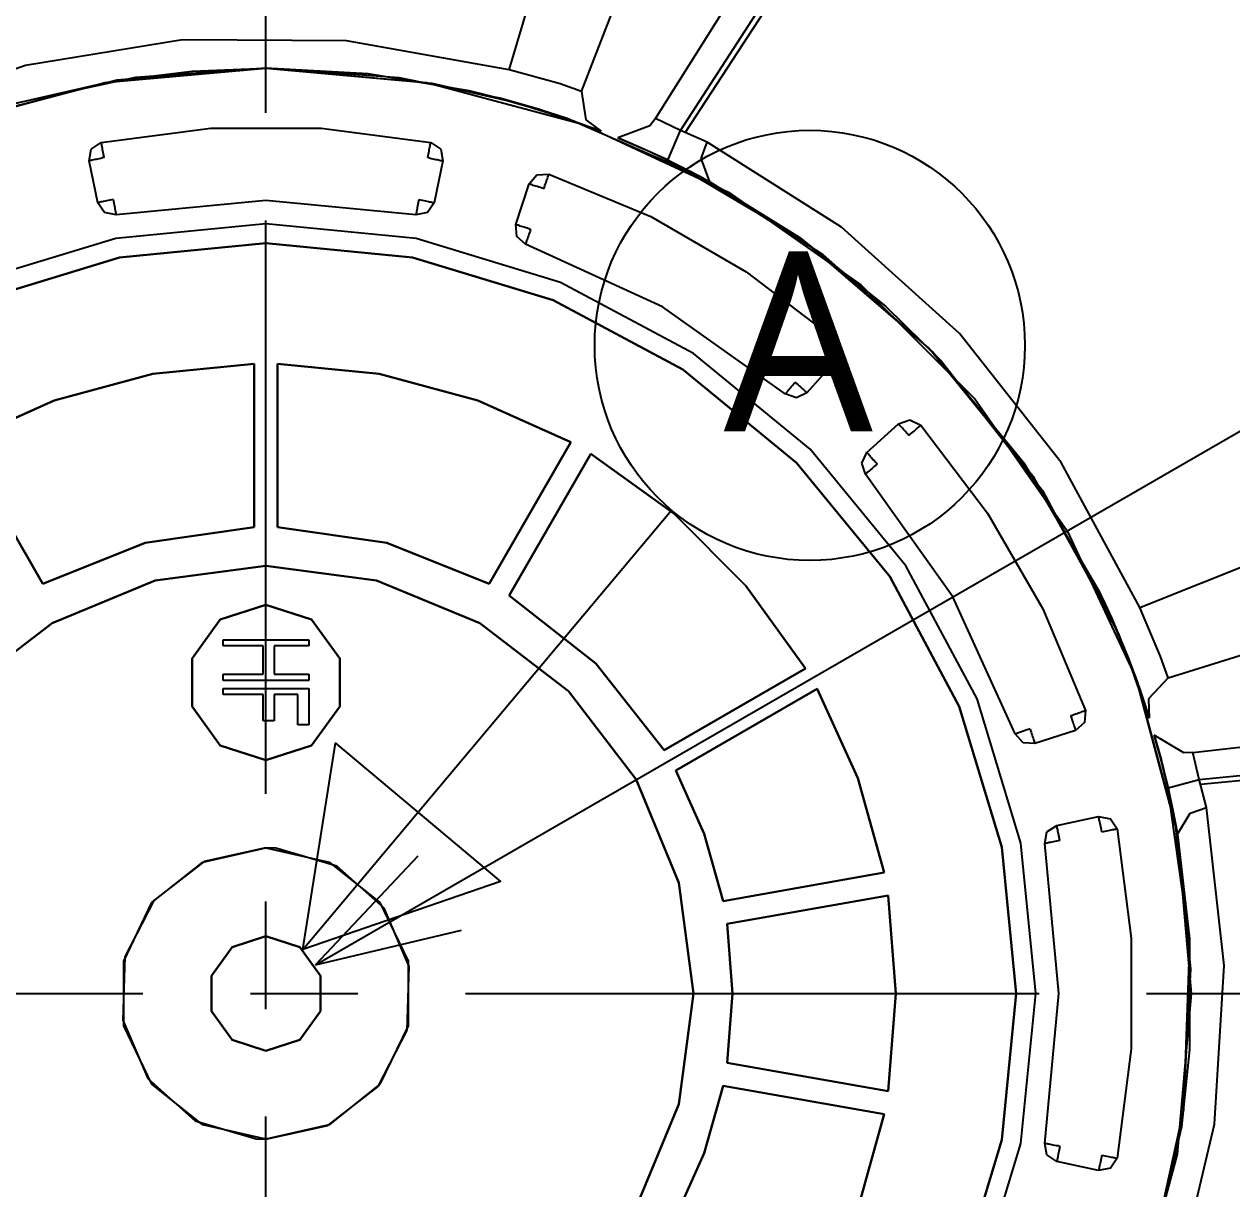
# Model space of a CAD drawing. Header units: metres. Extents: x -6 to 410, y 10 to 287.
# Drawn here: x 56.83 to 73.67, y 137.44 to 153.68 of the extents above; entities that cross this region are included whole.
import ezdxf

# ---------------------------------------------------------------- set-up
doc = ezdxf.new("R2010")
doc.units = ezdxf.units.M
doc.linetypes.add('CENTER2', pattern=[12.5, 8, -1.5, 1.5, -1.5])
doc.linetypes.add('DASHED', pattern=[4.5, 3, -1.5])
for name, color, linetype in [('DIM', 2, 'Continuous'), ('HIDDEN', 9, 'DASHED'), ('VISIBLE', 3, 'Continuous')]:
    doc.layers.add(name, color=color, linetype=linetype)
doc.styles.add('CHINESE', font='msjh.ttc')

msp = doc.modelspace()

# ---------------------------------------------------------------- linework, layer by layer
at = {"layer": 'CENTER2', "color": 3, "linetype": 'CENTER2'}
for p, q in [((60.198, 105.447), (60.198, 174.882)), ((25.481, 140.165), (94.915, 140.165))]:
    msp.add_line(p, q, dxfattribs=at)
at = {"layer": 'DIM', "color": 2}
for p, q in [((60.891, 140.564), (90.672, 157.759)), ((60.712, 140.777), (65.854, 146.906)), ((60.891, 140.564), (62.323, 142.084)), ((60.891, 140.564), (62.923, 141.045))]:
    msp.add_line(p, q, dxfattribs=at)
msp.add_lwpolyline([(60.712, 140.777), (61.17, 143.656), (63.468, 141.728)], close=True, dxfattribs=at)
msp.add_circle((67.783, 149.204), 3, dxfattribs=at)
at = {"layer": 'HIDDEN'}
for p, q in [((58.093, 152.897), (59.17, 153.028)), ((60.198, 153.069), (58.117, 152.901)), ((60.198, 153.069), (58.378, 152.94)), ((62.055, 152.935), (60.198, 153.069)), ((61.623, 152.99), (60.198, 153.069)), ((63.031, 152.755), (61.623, 152.99)), ((58.117, 152.901), (55.892, 152.33)), ((58.378, 152.94), (56.593, 152.556)), ((63.461, 152.65), (62.055, 152.935)), ((63.031, 152.755), (63.106, 152.738)), ((63.461, 152.648), (63.031, 152.755)), ((63.031, 152.755), (63.031, 152.755)), ((63.031, 152.755), (63.031, 152.755)), ((63.106, 152.738), (63.179, 152.72)), ((63.323, 152.685), (63.325, 152.685)), ((64, 152.497), (63.461, 152.65)), ((63.708, 152.579), (63.461, 152.648)), ((63.465, 152.649), (64.034, 152.486)), ((63.679, 152.591), (64.492, 152.334)), ((64.037, 152.484), (63.708, 152.579)), ((64.875, 152.192), (64, 152.497)), ((64.034, 152.486), (64.397, 152.367)), ((64.037, 152.484), (64.034, 152.486)), ((64.397, 152.367), (64.037, 152.484)), ((66.259, 151.557), (64.397, 152.367)), ((64.492, 152.334), (64.499, 152.331)), ((57.9, 152.036), (59.428, 152.232)), ((59.428, 152.232), (60.968, 152.232)), ((60.968, 152.232), (62.496, 152.036)), ((57.761, 151.943), (57.9, 152.036)), ((62.496, 152.036), (62.635, 151.943)), ((65.387, 151.98), (65.106, 152.1)), ((65.797, 151.791), (65.387, 151.98)), ((65.43, 151.961), (65.56, 151.903)), ((57.73, 151.778), (57.761, 151.943)), ((62.667, 151.778), (62.542, 151.194)), ((62.635, 151.943), (62.667, 151.778)), ((67.689, 150.672), (65.797, 151.791)), ((66.087, 151.647), (66.248, 151.563)), ((63.683, 150.889), (63.867, 151.456)), ((63.867, 151.456), (63.976, 151.583)), ((63.976, 151.583), (64.144, 151.594)), ((64.144, 151.594), (65.565, 151)), ((67.971, 150.466), (66.259, 151.557)), ((57.946, 151.059), (57.854, 151.194)), ((60.198, 151.226), (58.107, 151.026)), ((62.289, 151.026), (60.198, 151.226)), ((62.542, 151.194), (62.45, 151.059)), ((58.107, 151.026), (57.946, 151.059)), ((62.45, 151.059), (62.289, 151.026)), ((65.565, 151), (66.898, 150.23)), ((63.695, 150.725), (63.683, 150.889)), ((58.156, 150.428), (60.198, 150.629)), ((60.198, 150.629), (62.24, 150.428)), ((63.818, 150.617), (63.695, 150.725)), ((65.729, 149.744), (63.818, 150.617)), ((69.446, 149.165), (67.689, 150.672)), ((56.193, 149.833), (58.156, 150.428)), ((62.24, 150.428), (64.203, 149.833)), ((69.491, 149.119), (67.971, 150.466)), ((66.898, 150.23), (68.123, 149.297)), ((64.203, 149.833), (66.012, 148.866)), ((67.44, 148.526), (65.729, 149.744)), ((68.84, 149.749), (69.615, 148.989)), ((68.123, 149.297), (68.198, 149.146)), ((68.198, 149.146), (68.142, 148.988)), ((70.912, 147.358), (69.446, 149.165)), ((70.78, 147.551), (69.491, 149.119)), ((58.619, 148.805), (60.035, 148.947)), ((60.035, 146.669), (60.035, 148.947)), ((60.361, 148.947), (60.361, 146.669)), ((60.361, 148.947), (61.777, 148.805)), ((68.142, 148.988), (67.743, 148.544)), ((57.245, 148.437), (58.619, 148.805)), ((61.777, 148.805), (63.151, 148.437)), ((66.012, 148.866), (67.598, 147.564)), ((55.948, 147.852), (57.245, 148.437)), ((63.151, 148.437), (64.448, 147.852)), ((67.596, 148.473), (67.44, 148.526)), ((67.743, 148.544), (67.596, 148.473)), ((68.578, 147.71), (69.021, 148.109)), ((69.021, 148.109), (69.18, 148.164)), ((69.18, 148.164), (69.33, 148.09)), ((69.33, 148.09), (70.263, 146.865)), ((57.087, 145.879), (55.948, 147.852)), ((64.448, 147.852), (63.309, 145.879)), ((63.591, 145.716), (64.73, 147.689)), ((64.73, 147.689), (65.886, 146.858)), ((68.507, 147.562), (68.578, 147.71)), ((67.598, 147.564), (68.899, 145.978)), ((68.559, 147.407), (68.507, 147.562)), ((69.777, 145.695), (68.559, 147.407)), ((71.808, 145.8), (70.78, 147.551)), ((71.994, 145.398), (70.912, 147.358)), ((65.886, 146.858), (66.892, 145.852)), ((70.263, 146.865), (71.033, 145.531)), ((60.035, 146.669), (58.514, 146.449)), ((61.882, 146.449), (60.361, 146.669)), ((58.514, 146.449), (57.087, 145.879)), ((63.309, 145.879), (61.882, 146.449)), ((58.654, 145.926), (60.198, 146.129)), ((60.198, 146.129), (61.742, 145.926)), ((57.216, 145.33), (58.654, 145.926)), ((61.742, 145.926), (63.18, 145.33)), ((68.899, 145.978), (69.866, 144.169)), ((64.799, 144.765), (63.591, 145.716)), ((66.892, 145.852), (67.723, 144.697)), ((71.808, 145.8), (71.905, 145.595)), ((71.992, 145.396), (71.808, 145.799)), ((59.561, 145.38), (60.198, 145.587)), ((60.198, 145.587), (60.835, 145.38)), ((70.65, 143.784), (69.777, 145.695)), ((71.905, 145.595), (71.996, 145.394)), ((59.167, 144.837), (59.561, 145.38)), ((60.835, 145.38), (61.229, 144.837)), ((71.033, 145.531), (71.628, 144.11)), ((72.093, 145.161), (71.992, 145.396)), ((72.21, 144.881), (71.994, 145.398)), ((71.996, 145.394), (72.223, 144.847)), ((55.981, 144.382), (57.216, 145.33)), ((63.18, 145.33), (64.416, 144.382)), ((59.602, 145.099), (60.794, 145.099)), ((59.602, 145.014), (59.602, 145.099)), ((60.794, 145.099), (60.794, 145.014)), ((72.084, 145.19), (72.39, 144.395)), ((72.223, 144.844), (72.093, 145.161)), ((60.16, 145.014), (59.602, 145.014)), ((60.16, 144.617), (60.16, 145.014)), ((60.312, 145.014), (60.312, 144.617)), ((60.794, 145.014), (60.312, 145.014)), ((72.518, 144.006), (72.21, 144.881)), ((59.167, 144.167), (59.167, 144.837)), ((61.229, 144.837), (61.229, 144.167)), ((65.75, 143.558), (64.799, 144.765)), ((72.223, 144.847), (72.357, 144.49)), ((72.223, 144.844), (72.223, 144.847)), ((72.357, 144.49), (72.223, 144.844)), ((59.602, 144.617), (60.16, 144.617)), ((59.602, 144.532), (59.602, 144.617)), ((60.312, 144.617), (60.794, 144.617)), ((60.794, 144.617), (60.794, 144.532)), ((67.723, 144.697), (65.75, 143.558)), ((60.794, 144.532), (59.602, 144.532)), ((59.602, 144.419), (60.794, 144.419)), ((59.602, 144.334), (59.602, 144.419)), ((60.794, 144.419), (60.794, 143.909)), ((64.416, 144.382), (65.363, 143.147)), ((65.913, 143.276), (67.885, 144.415)), ((67.885, 144.415), (68.452, 143.169)), ((72.884, 142.529), (72.357, 144.49)), ((72.39, 144.395), (72.392, 144.388)), ((60.16, 144.334), (59.602, 144.334)), ((60.16, 143.965), (60.16, 144.334)), ((60.312, 144.334), (60.312, 143.965)), ((60.642, 144.334), (60.312, 144.334)), ((60.642, 143.909), (60.642, 144.334)), ((59.561, 143.625), (59.167, 144.167)), ((61.229, 144.167), (60.835, 143.625)), ((69.866, 144.169), (70.462, 142.206)), ((60.312, 143.965), (60.16, 143.965)), ((60.794, 143.909), (60.642, 143.909)), ((70.759, 143.661), (70.65, 143.784)), ((71.49, 143.833), (70.922, 143.649)), ((72.671, 143.475), (72.589, 143.769)), ((60.198, 143.418), (59.561, 143.625)), ((60.835, 143.625), (60.198, 143.418)), ((70.922, 143.649), (70.759, 143.661)), ((72.779, 143.036), (72.671, 143.475)), ((72.683, 143.429), (72.718, 143.291)), ((66.312, 142.39), (65.913, 143.276)), ((65.363, 143.147), (65.959, 141.708)), ((68.452, 143.169), (68.819, 141.85)), ((73.084, 140.859), (72.779, 143.036)), ((72.781, 143.031), (72.807, 142.912)), ((72.847, 142.72), (72.911, 142.384)), ((71.811, 142.633), (71.976, 142.602)), ((71.976, 142.602), (72.069, 142.462)), ((73.098, 140.51), (72.884, 142.529)), ((66.576, 141.454), (66.312, 142.39)), ((71.06, 142.256), (71.092, 142.417)), ((71.092, 142.417), (71.228, 142.509)), ((72.069, 142.462), (72.265, 140.935)), ((60.198, 142.198), (59.334, 142.005)), ((60.337, 142.193), (60.198, 142.198)), ((61.186, 141.942), (60.337, 142.193)), ((70.462, 142.206), (70.663, 140.165)), ((71.259, 140.165), (71.06, 142.256)), ((59.334, 142.005), (58.633, 141.463)), ((61.848, 141.353), (61.186, 141.942)), ((68.819, 141.85), (66.576, 141.454)), ((65.959, 141.708), (66.162, 140.165)), ((66.632, 141.134), (68.875, 141.529)), ((68.875, 141.529), (68.982, 140.165)), ((58.633, 141.463), (58.23, 140.675)), ((62.197, 140.539), (61.848, 141.353)), ((66.705, 140.165), (66.632, 141.134)), ((59.728, 140.812), (60.198, 140.964)), ((60.198, 140.964), (60.668, 140.812)), ((72.265, 140.935), (72.265, 139.394)), ((73.001, 138.545), (73.084, 140.859)), ((58.23, 140.675), (58.2, 139.79)), ((59.437, 140.412), (59.728, 140.812)), ((60.668, 140.812), (60.959, 140.412)), ((62.166, 139.654), (62.197, 140.539)), ((72.993, 138.482), (73.098, 140.51)), ((59.437, 139.917), (59.437, 140.412)), ((60.959, 140.412), (60.959, 139.917)), ((66.162, 140.165), (65.959, 138.621)), ((66.632, 139.195), (66.705, 140.165)), ((68.982, 140.165), (68.875, 138.8)), ((70.663, 140.165), (70.462, 138.123)), ((71.06, 138.073), (71.259, 140.165)), ((59.728, 139.517), (59.437, 139.917)), ((60.959, 139.917), (60.668, 139.517)), ((58.2, 139.79), (58.548, 138.976)), ((61.763, 138.866), (62.166, 139.654)), ((60.198, 139.365), (59.728, 139.517)), ((60.668, 139.517), (60.198, 139.365)), ((72.265, 139.394), (72.069, 137.867)), ((73.079, 139.384), (72.968, 138.304)), ((68.875, 138.8), (66.632, 139.195)), ((58.548, 138.976), (59.21, 138.387)), ((61.062, 138.324), (61.763, 138.866)), ((66.312, 137.939), (66.576, 138.875)), ((66.576, 138.875), (68.819, 138.479)), ((65.959, 138.621), (65.363, 137.182)), ((68.819, 138.479), (68.452, 137.16)), ((72.502, 136.273), (73.001, 138.545)), ((72.571, 136.496), (72.993, 138.482)), ((59.21, 138.387), (60.059, 138.136)), ((60.198, 138.131), (61.062, 138.324)), ((60.059, 138.136), (60.198, 138.131)), ((70.462, 138.123), (69.866, 136.16)), ((71.092, 137.912), (71.06, 138.073)), ((65.913, 137.053), (66.312, 137.939)), ((71.228, 137.82), (71.092, 137.912)), ((71.811, 137.696), (71.228, 137.82)), ((72.069, 137.867), (71.976, 137.727)), ((71.976, 137.727), (71.811, 137.696))]:
    msp.add_line(p, q, dxfattribs=at)
at = {"layer": 'VISIBLE'}
for p, q in [((63.589, 153.048), (68.447, 169.218)), ((64.601, 152.747), (70.693, 168.484)), ((65.63, 152.367), (74.639, 166.69)), ((65.978, 152.202), (75.173, 166.393)), ((75.272, 166.336), (66.046, 152.174)), ((59.034, 153.468), (56.845, 153.106)), ((61.323, 153.452), (59.034, 153.468)), ((63.589, 153.048), (61.323, 153.452)), ((56.845, 153.106), (54.751, 152.378)), ((57.957, 152.873), (60.198, 153.069)), ((59.17, 153.028), (60.198, 153.069)), ((60.198, 153.069), (62.439, 152.873)), ((60.198, 153.069), (62.512, 152.86)), ((64.301, 152.85), (63.589, 153.048)), ((55.784, 152.291), (57.957, 152.873)), ((56.587, 152.554), (58.093, 152.897)), ((62.439, 152.873), (64.612, 152.291)), ((62.512, 152.86), (63.679, 152.591)), ((64.601, 152.747), (64.301, 152.85)), ((63.179, 152.72), (63.323, 152.685)), ((63.325, 152.685), (63.465, 152.649)), ((64.601, 152.747), (64.66, 152.352)), ((64.492, 152.334), (64.509, 152.328)), ((64.499, 152.331), (64.688, 152.263)), ((64.612, 152.291), (66.65, 151.34)), ((64.66, 152.352), (64.875, 152.192)), ((65.63, 152.367), (65.554, 152.268)), ((65.978, 152.202), (65.63, 152.367)), ((57.9, 152.036), (59.428, 152.232)), ((59.428, 152.232), (60.968, 152.232)), ((60.968, 152.232), (62.496, 152.036)), ((64.688, 152.263), (64.875, 152.192)), ((64.875, 152.192), (64.766, 152.234)), ((65.554, 152.268), (65.106, 152.1)), ((65.802, 151.789), (65.978, 152.202)), ((66.046, 152.174), (65.978, 152.202)), ((66.351, 152.039), (66.046, 152.174)), ((57.761, 151.943), (57.9, 152.036)), ((57.901, 152.034), (57.9, 152.036)), ((57.902, 152.03), (57.901, 152.034)), ((57.903, 152.024), (57.902, 152.03)), ((57.905, 152.015), (57.903, 152.024)), ((57.907, 152.003), (57.905, 152.015)), ((57.909, 151.989), (57.907, 152.003)), ((57.913, 151.973), (57.909, 151.989)), ((57.916, 151.956), (57.913, 151.973)), ((57.92, 151.936), (57.916, 151.956)), ((62.476, 151.936), (62.48, 151.956)), ((62.48, 151.956), (62.483, 151.973)), ((62.483, 151.973), (62.487, 151.989)), ((62.487, 151.989), (62.489, 152.003)), ((62.489, 152.003), (62.491, 152.015)), ((62.491, 152.015), (62.493, 152.024)), ((62.493, 152.024), (62.495, 152.03)), ((62.495, 152.034), (62.496, 152.036)), ((62.495, 152.03), (62.495, 152.034)), ((62.496, 152.036), (62.635, 151.943)), ((65.106, 152.1), (65.43, 151.961)), ((66.267, 151.811), (66.351, 152.039)), ((68.226, 150.855), (66.351, 152.039)), ((57.73, 151.778), (57.761, 151.943)), ((57.854, 151.194), (57.73, 151.778)), ((57.854, 151.194), (57.73, 151.778)), ((57.731, 151.778), (57.73, 151.778)), ((57.735, 151.779), (57.731, 151.778)), ((57.741, 151.78), (57.735, 151.779)), ((57.751, 151.782), (57.741, 151.78)), ((57.762, 151.785), (57.751, 151.782)), ((57.776, 151.788), (57.762, 151.785)), ((57.792, 151.791), (57.776, 151.788)), ((57.809, 151.795), (57.792, 151.791)), ((57.829, 151.799), (57.809, 151.795)), ((57.85, 151.803), (57.829, 151.799)), ((57.872, 151.808), (57.85, 151.803)), ((57.894, 151.813), (57.872, 151.808)), ((57.918, 151.818), (57.894, 151.813)), ((57.942, 151.823), (57.918, 151.818)), ((57.924, 151.915), (57.92, 151.936)), ((57.928, 151.893), (57.924, 151.915)), ((57.933, 151.87), (57.928, 151.893)), ((57.937, 151.847), (57.933, 151.87)), ((57.942, 151.823), (57.937, 151.847)), ((62.454, 151.823), (62.459, 151.847)), ((62.454, 151.823), (62.478, 151.818)), ((62.459, 151.847), (62.464, 151.87)), ((62.464, 151.87), (62.468, 151.893)), ((62.468, 151.893), (62.472, 151.915)), ((62.472, 151.915), (62.476, 151.936)), ((62.478, 151.818), (62.502, 151.813)), ((62.502, 151.813), (62.524, 151.808)), ((62.524, 151.808), (62.546, 151.803)), ((62.667, 151.778), (62.542, 151.194)), ((62.546, 151.803), (62.567, 151.799)), ((62.567, 151.799), (62.587, 151.795)), ((62.587, 151.795), (62.604, 151.791)), ((62.604, 151.791), (62.62, 151.788)), ((62.62, 151.788), (62.634, 151.785)), ((62.634, 151.785), (62.645, 151.782)), ((62.635, 151.943), (62.667, 151.778)), ((62.645, 151.782), (62.655, 151.78)), ((62.655, 151.78), (62.661, 151.779)), ((62.661, 151.779), (62.665, 151.778)), ((62.665, 151.778), (62.667, 151.778)), ((65.56, 151.903), (65.802, 151.789)), ((65.802, 151.789), (65.911, 151.736)), ((66.389, 151.487), (66.267, 151.811)), ((72.385, 145.546), (88.056, 151.83)), ((65.911, 151.736), (66.001, 151.691)), ((66.001, 151.691), (66.087, 151.647)), ((63.683, 150.889), (63.867, 151.456)), ((63.867, 151.456), (63.976, 151.583)), ((63.868, 151.456), (63.867, 151.456)), ((63.872, 151.454), (63.868, 151.456)), ((63.878, 151.452), (63.872, 151.454)), ((63.887, 151.449), (63.878, 151.452)), ((63.899, 151.446), (63.887, 151.449)), ((63.912, 151.442), (63.899, 151.446)), ((63.927, 151.436), (63.912, 151.442)), ((63.976, 151.583), (64.144, 151.594)), ((64.089, 151.435), (64.097, 151.457)), ((64.097, 151.457), (64.104, 151.478)), ((64.104, 151.478), (64.111, 151.498)), ((64.111, 151.498), (64.117, 151.517)), ((64.117, 151.517), (64.123, 151.534)), ((64.123, 151.534), (64.129, 151.549)), ((64.129, 151.549), (64.133, 151.563)), ((64.133, 151.563), (64.137, 151.574)), ((64.137, 151.574), (64.14, 151.583)), ((64.14, 151.583), (64.142, 151.589)), ((64.142, 151.589), (64.144, 151.593)), ((64.144, 151.594), (65.565, 151)), ((64.144, 151.593), (64.144, 151.594)), ((66.248, 151.563), (66.389, 151.487)), ((66.389, 151.487), (67.633, 150.712)), ((63.945, 151.431), (63.927, 151.436)), ((63.963, 151.425), (63.945, 151.431)), ((63.984, 151.418), (63.963, 151.425)), ((64.005, 151.411), (63.984, 151.418)), ((64.027, 151.404), (64.005, 151.411)), ((64.05, 151.397), (64.027, 151.404)), ((64.073, 151.389), (64.05, 151.397)), ((64.073, 151.389), (64.081, 151.412)), ((64.081, 151.412), (64.089, 151.435)), ((66.65, 151.34), (68.493, 150.05)), ((57.855, 151.195), (57.854, 151.194)), ((57.946, 151.059), (57.854, 151.194)), ((57.859, 151.195), (57.855, 151.195)), ((57.865, 151.197), (57.859, 151.195)), ((57.875, 151.199), (57.865, 151.197)), ((57.886, 151.201), (57.875, 151.199)), ((57.9, 151.204), (57.886, 151.201)), ((57.916, 151.207), (57.9, 151.204)), ((57.933, 151.211), (57.916, 151.207)), ((57.953, 151.215), (57.933, 151.211)), ((57.974, 151.22), (57.953, 151.215)), ((57.996, 151.224), (57.974, 151.22)), ((58.019, 151.229), (57.996, 151.224)), ((58.042, 151.234), (58.019, 151.229)), ((58.066, 151.239), (58.042, 151.234)), ((58.066, 151.239), (58.07, 151.216)), ((58.07, 151.216), (58.075, 151.192)), ((58.075, 151.192), (58.079, 151.169)), ((58.079, 151.169), (58.084, 151.147)), ((58.084, 151.147), (58.088, 151.126)), ((58.088, 151.126), (58.091, 151.107)), ((58.091, 151.107), (58.095, 151.089)), ((60.198, 151.226), (58.107, 151.026)), ((62.289, 151.026), (60.198, 151.226)), ((62.305, 151.107), (62.301, 151.089)), ((62.309, 151.126), (62.305, 151.107)), ((62.313, 151.147), (62.309, 151.126)), ((62.317, 151.169), (62.313, 151.147)), ((62.321, 151.192), (62.317, 151.169)), ((62.326, 151.216), (62.321, 151.192)), ((62.33, 151.239), (62.326, 151.216)), ((62.33, 151.239), (62.354, 151.234)), ((62.354, 151.234), (62.378, 151.229)), ((62.378, 151.229), (62.4, 151.224)), ((62.4, 151.224), (62.422, 151.22)), ((62.422, 151.22), (62.443, 151.215)), ((62.443, 151.215), (62.463, 151.211)), ((62.542, 151.194), (62.45, 151.059)), ((62.463, 151.211), (62.48, 151.207)), ((62.48, 151.207), (62.496, 151.204)), ((62.496, 151.204), (62.51, 151.201)), ((62.51, 151.201), (62.521, 151.199)), ((62.521, 151.199), (62.531, 151.197)), ((62.531, 151.197), (62.537, 151.195)), ((62.537, 151.195), (62.541, 151.195)), ((62.541, 151.195), (62.542, 151.194)), ((58.107, 151.026), (57.946, 151.059)), ((58.095, 151.089), (58.098, 151.073)), ((58.098, 151.073), (58.1, 151.059)), ((58.1, 151.059), (58.103, 151.047)), ((58.103, 151.047), (58.104, 151.038)), ((58.104, 151.038), (58.106, 151.032)), ((58.106, 151.032), (58.106, 151.028)), ((58.106, 151.028), (58.107, 151.026)), ((62.45, 151.059), (62.289, 151.026)), ((62.29, 151.028), (62.289, 151.026)), ((62.292, 151.038), (62.29, 151.032)), ((62.29, 151.032), (62.29, 151.028)), ((62.293, 151.047), (62.292, 151.038)), ((62.296, 151.059), (62.293, 151.047)), ((62.298, 151.073), (62.296, 151.059)), ((62.301, 151.089), (62.298, 151.073)), ((65.565, 151), (66.898, 150.23)), ((60.198, 150.901), (58.104, 150.694)), ((62.293, 150.694), (60.198, 150.901)), ((63.695, 150.725), (63.683, 150.889)), ((63.684, 150.888), (63.683, 150.889)), ((63.688, 150.887), (63.684, 150.888)), ((63.694, 150.885), (63.688, 150.887)), ((63.703, 150.882), (63.694, 150.885)), ((63.714, 150.879), (63.703, 150.882)), ((63.728, 150.874), (63.714, 150.879)), ((63.743, 150.869), (63.728, 150.874)), ((63.76, 150.864), (63.743, 150.869)), ((63.779, 150.857), (63.76, 150.864)), ((63.799, 150.851), (63.779, 150.857)), ((63.821, 150.844), (63.799, 150.851)), ((63.843, 150.837), (63.821, 150.844)), ((63.866, 150.829), (63.843, 150.837)), ((63.873, 150.776), (63.865, 150.754)), ((63.889, 150.822), (63.866, 150.829)), ((63.881, 150.799), (63.873, 150.776)), ((63.889, 150.822), (63.881, 150.799)), ((69.872, 149.369), (68.226, 150.855)), ((58.104, 150.694), (56.09, 150.083)), ((60.198, 150.629), (58.156, 150.428)), ((62.24, 150.428), (60.198, 150.629)), ((64.307, 150.083), (62.293, 150.694)), ((63.818, 150.617), (63.695, 150.725)), ((63.82, 150.622), (63.818, 150.618)), ((63.818, 150.618), (63.818, 150.617)), ((65.729, 149.744), (63.818, 150.617)), ((63.822, 150.628), (63.82, 150.622)), ((63.825, 150.637), (63.822, 150.628)), ((63.829, 150.648), (63.825, 150.637)), ((63.833, 150.662), (63.829, 150.648)), ((63.839, 150.677), (63.833, 150.662)), ((63.845, 150.694), (63.839, 150.677)), ((63.851, 150.713), (63.845, 150.694)), ((63.858, 150.733), (63.851, 150.713)), ((63.865, 150.754), (63.858, 150.733)), ((67.633, 150.712), (68.84, 149.749)), ((58.156, 150.428), (56.193, 149.833)), ((64.203, 149.833), (62.24, 150.428)), ((66.898, 150.23), (68.123, 149.297)), ((66.163, 149.091), (64.307, 150.083)), ((68.493, 150.05), (70.084, 148.46)), ((66.012, 148.866), (64.203, 149.833)), ((67.44, 148.526), (65.729, 149.744)), ((72.781, 144.567), (88.883, 149.616)), ((68.082, 149.249), (68.092, 149.261)), ((68.092, 149.261), (68.102, 149.271)), ((68.102, 149.271), (68.109, 149.28)), ((68.109, 149.28), (68.115, 149.287)), ((68.115, 149.287), (68.12, 149.292)), ((68.12, 149.292), (68.123, 149.296)), ((68.123, 149.297), (68.198, 149.146)), ((68.123, 149.296), (68.123, 149.297)), ((71.288, 147.571), (69.872, 149.369)), ((67.79, 147.756), (66.163, 149.091)), ((67.981, 149.133), (67.997, 149.151)), ((67.981, 149.133), (67.999, 149.117)), ((67.997, 149.151), (68.013, 149.169)), ((67.999, 149.117), (68.017, 149.1)), ((68.013, 149.169), (68.028, 149.187)), ((68.017, 149.1), (68.034, 149.085)), ((68.028, 149.187), (68.043, 149.204)), ((68.034, 149.085), (68.051, 149.07)), ((68.043, 149.204), (68.057, 149.22)), ((68.057, 149.22), (68.07, 149.235)), ((68.07, 149.235), (68.082, 149.249)), ((68.198, 149.146), (68.142, 148.988)), ((60.035, 148.947), (58.619, 148.805)), ((60.035, 148.947), (60.035, 146.669)), ((61.777, 148.805), (60.361, 148.947)), ((60.361, 146.669), (60.361, 148.947)), ((68.142, 148.988), (67.743, 148.544)), ((68.051, 149.07), (68.067, 149.056)), ((68.067, 149.056), (68.082, 149.042)), ((68.082, 149.042), (68.095, 149.03)), ((68.095, 149.03), (68.107, 149.019)), ((68.107, 149.019), (68.118, 149.01)), ((68.118, 149.01), (68.126, 149.002)), ((68.126, 149.002), (68.133, 148.996)), ((68.133, 148.996), (68.138, 148.991)), ((68.138, 148.991), (68.141, 148.989)), ((68.141, 148.989), (68.142, 148.988)), ((69.615, 148.989), (71.031, 147.178)), ((58.619, 148.805), (57.245, 148.437)), ((63.151, 148.437), (61.777, 148.805)), ((67.598, 147.564), (66.012, 148.866)), ((67.494, 148.587), (67.482, 148.574)), ((67.507, 148.602), (67.494, 148.587)), ((67.52, 148.618), (67.507, 148.602)), ((67.535, 148.635), (67.52, 148.618)), ((67.55, 148.653), (67.535, 148.635)), ((67.566, 148.671), (67.55, 148.653)), ((67.582, 148.689), (67.566, 148.671)), ((67.582, 148.689), (67.6, 148.673)), ((67.6, 148.673), (67.618, 148.657)), ((67.618, 148.657), (67.635, 148.642)), ((67.635, 148.642), (67.652, 148.626)), ((67.652, 148.626), (67.668, 148.612)), ((67.668, 148.612), (67.683, 148.599)), ((67.683, 148.599), (67.696, 148.587)), ((67.696, 148.587), (67.708, 148.576)), ((67.708, 148.576), (67.719, 148.567)), ((57.245, 148.437), (55.948, 147.852)), ((64.448, 147.852), (63.151, 148.437)), ((67.441, 148.527), (67.44, 148.526)), ((67.596, 148.473), (67.44, 148.526)), ((67.444, 148.53), (67.441, 148.527)), ((67.448, 148.535), (67.444, 148.53)), ((67.454, 148.542), (67.448, 148.535)), ((67.462, 148.551), (67.454, 148.542)), ((67.471, 148.561), (67.462, 148.551)), ((67.482, 148.574), (67.471, 148.561)), ((67.743, 148.544), (67.596, 148.473)), ((67.719, 148.567), (67.727, 148.559)), ((67.727, 148.559), (67.734, 148.552)), ((67.734, 148.552), (67.739, 148.548)), ((67.739, 148.548), (67.742, 148.545)), ((67.742, 148.545), (67.743, 148.544)), ((70.084, 148.46), (71.374, 146.617)), ((68.578, 147.71), (69.021, 148.109)), ((69.021, 148.109), (69.18, 148.164)), ((69.022, 148.108), (69.021, 148.109)), ((69.025, 148.105), (69.022, 148.108)), ((69.029, 148.1), (69.025, 148.105)), ((69.036, 148.093), (69.029, 148.1)), ((69.043, 148.084), (69.036, 148.093)), ((69.053, 148.074), (69.043, 148.084)), ((69.064, 148.062), (69.053, 148.074)), ((69.18, 148.164), (69.33, 148.09)), ((69.305, 148.068), (69.314, 148.076)), ((69.314, 148.076), (69.321, 148.082)), ((69.321, 148.082), (69.326, 148.086)), ((69.326, 148.086), (69.329, 148.089)), ((69.329, 148.089), (69.33, 148.09)), ((69.33, 148.09), (70.263, 146.865)), ((69.076, 148.048), (69.064, 148.062)), ((69.089, 148.033), (69.076, 148.048)), ((69.103, 148.018), (69.089, 148.033)), ((69.118, 148.001), (69.103, 148.018)), ((69.134, 147.984), (69.118, 148.001)), ((69.15, 147.966), (69.134, 147.984)), ((69.166, 147.948), (69.15, 147.966)), ((69.166, 147.948), (69.185, 147.964)), ((69.185, 147.964), (69.203, 147.979)), ((69.203, 147.979), (69.22, 147.995)), ((69.22, 147.995), (69.237, 148.009)), ((69.237, 148.009), (69.253, 148.023)), ((69.253, 148.023), (69.268, 148.036)), ((69.268, 148.036), (69.282, 148.048)), ((69.282, 148.048), (69.294, 148.059)), ((69.294, 148.059), (69.305, 148.068)), ((55.948, 147.852), (57.087, 145.879)), ((63.309, 145.879), (64.448, 147.852)), ((69.125, 146.129), (67.79, 147.756)), ((64.73, 147.689), (63.591, 145.716)), ((65.886, 146.858), (64.73, 147.689)), ((68.507, 147.562), (68.578, 147.71)), ((68.579, 147.709), (68.578, 147.71)), ((68.581, 147.706), (68.579, 147.709)), ((68.586, 147.701), (68.581, 147.706)), ((68.592, 147.694), (68.586, 147.701)), ((68.6, 147.685), (68.592, 147.694)), ((68.61, 147.675), (68.6, 147.685)), ((68.62, 147.663), (68.61, 147.675)), ((68.632, 147.649), (68.62, 147.663)), ((68.646, 147.634), (68.632, 147.649)), ((68.66, 147.618), (68.646, 147.634)), ((68.675, 147.602), (68.66, 147.618)), ((68.691, 147.584), (68.675, 147.602)), ((68.707, 147.567), (68.691, 147.584)), ((68.723, 147.549), (68.707, 147.567)), ((72.385, 145.546), (71.288, 147.571)), ((68.899, 145.978), (67.598, 147.564)), ((68.559, 147.407), (68.507, 147.562)), ((69.777, 145.695), (68.559, 147.407)), ((68.56, 147.407), (68.559, 147.407)), ((68.563, 147.41), (68.56, 147.407)), ((68.568, 147.415), (68.563, 147.41)), ((68.575, 147.421), (68.568, 147.415)), ((68.584, 147.428), (68.575, 147.421)), ((68.595, 147.438), (68.584, 147.428)), ((68.607, 147.448), (68.595, 147.438)), ((68.621, 147.46), (68.607, 147.448)), ((68.636, 147.473), (68.621, 147.46)), ((68.652, 147.487), (68.636, 147.473)), ((68.669, 147.502), (68.652, 147.487)), ((68.687, 147.517), (68.669, 147.502)), ((68.705, 147.533), (68.687, 147.517)), ((68.723, 147.549), (68.705, 147.533)), ((71.031, 147.178), (72.084, 145.19)), ((66.892, 145.852), (65.886, 146.858)), ((70.263, 146.865), (71.033, 145.531)), ((58.514, 146.449), (60.035, 146.669)), ((60.361, 146.669), (61.882, 146.449)), ((71.374, 146.617), (72.325, 144.578)), ((57.087, 145.879), (58.514, 146.449)), ((61.882, 146.449), (63.309, 145.879)), ((60.198, 146.129), (58.654, 145.926)), ((61.742, 145.926), (60.198, 146.129)), ((70.117, 144.273), (69.125, 146.129)), ((58.654, 145.926), (57.216, 145.33)), ((63.18, 145.33), (61.742, 145.926)), ((69.866, 144.169), (68.899, 145.978)), ((63.591, 145.716), (64.799, 144.765)), ((67.723, 144.697), (66.892, 145.852)), ((60.198, 145.587), (59.561, 145.38)), ((60.835, 145.38), (60.198, 145.587)), ((70.65, 143.784), (69.777, 145.695)), ((72.674, 144.866), (72.385, 145.546)), ((59.561, 145.38), (59.167, 144.837)), ((61.229, 144.837), (60.835, 145.38)), ((71.033, 145.531), (71.628, 144.11)), ((73.125, 143.526), (89.94, 145.413)), ((57.216, 145.33), (55.981, 144.382)), ((64.416, 144.382), (63.18, 145.33)), ((59.602, 145.014), (59.602, 145.099)), ((59.602, 145.099), (60.794, 145.099)), ((60.794, 145.099), (60.794, 145.014)), ((60.16, 145.014), (59.602, 145.014)), ((60.16, 144.617), (60.16, 145.014)), ((60.794, 145.014), (60.312, 145.014)), ((60.312, 145.014), (60.312, 144.617)), ((59.167, 144.837), (59.167, 144.167)), ((61.229, 144.167), (61.229, 144.837)), ((64.799, 144.765), (65.75, 143.558)), ((72.781, 144.567), (72.674, 144.866)), ((73.213, 143.151), (90.041, 144.81)), ((59.602, 144.532), (59.602, 144.617)), ((59.602, 144.617), (60.16, 144.617)), ((60.312, 144.617), (60.794, 144.617)), ((60.794, 144.617), (60.794, 144.532)), ((65.75, 143.558), (67.723, 144.697)), ((72.325, 144.578), (72.907, 142.405)), ((72.781, 144.567), (72.509, 144.275)), ((90.058, 144.697), (73.233, 143.08)), ((60.794, 144.532), (59.602, 144.532)), ((59.602, 144.334), (59.602, 144.419)), ((59.602, 144.419), (60.794, 144.419)), ((60.794, 144.419), (60.794, 143.909)), ((65.363, 143.147), (64.416, 144.382)), ((67.885, 144.415), (65.913, 143.276)), ((68.452, 143.169), (67.885, 144.415)), ((72.454, 144.205), (72.39, 144.395)), ((72.392, 144.388), (72.457, 144.197)), ((60.16, 144.334), (59.602, 144.334)), ((60.16, 143.965), (60.16, 144.334)), ((60.642, 144.334), (60.312, 144.334)), ((60.312, 144.334), (60.312, 143.965)), ((60.642, 143.909), (60.642, 144.334)), ((70.728, 142.259), (70.117, 144.273)), ((72.518, 144.007), (72.454, 144.205)), ((72.457, 144.197), (72.518, 144.006)), ((72.509, 144.275), (72.518, 144.006)), ((59.167, 144.167), (59.561, 143.625)), ((60.835, 143.625), (61.229, 144.167)), ((70.462, 142.206), (69.866, 144.169)), ((71.423, 144.04), (71.446, 144.048)), ((71.423, 144.04), (71.43, 144.017)), ((71.446, 144.048), (71.468, 144.055)), ((71.468, 144.055), (71.49, 144.063)), ((71.49, 144.063), (71.512, 144.07)), ((71.512, 144.07), (71.532, 144.077)), ((71.532, 144.077), (71.55, 144.084)), ((71.55, 144.084), (71.568, 144.09)), ((71.568, 144.09), (71.583, 144.095)), ((71.583, 144.095), (71.596, 144.1)), ((71.596, 144.1), (71.607, 144.103)), ((71.607, 144.103), (71.616, 144.106)), ((71.616, 144.106), (71.623, 144.109)), ((71.628, 144.11), (71.617, 143.943)), ((71.628, 144.11), (71.617, 143.943)), ((71.623, 144.109), (71.626, 144.11)), ((71.626, 144.11), (71.628, 144.11)), ((60.312, 143.965), (60.16, 143.965)), ((60.794, 143.909), (60.642, 143.909)), ((71.43, 144.017), (71.438, 143.994)), ((71.438, 143.994), (71.445, 143.972)), ((71.445, 143.972), (71.452, 143.95)), ((71.452, 143.95), (71.458, 143.93)), ((71.458, 143.93), (71.464, 143.911)), ((71.464, 143.911), (71.47, 143.894)), ((71.47, 143.894), (71.475, 143.878)), ((71.475, 143.878), (71.479, 143.865)), ((71.479, 143.865), (71.483, 143.854)), ((71.617, 143.943), (71.49, 143.833)), ((71.617, 143.943), (71.49, 143.833)), ((70.652, 143.785), (70.65, 143.784)), ((70.759, 143.661), (70.65, 143.784)), ((70.655, 143.786), (70.652, 143.785)), ((70.662, 143.788), (70.655, 143.786)), ((70.671, 143.791), (70.662, 143.788)), ((70.682, 143.795), (70.671, 143.791)), ((70.695, 143.8), (70.682, 143.795)), ((70.71, 143.805), (70.695, 143.8)), ((70.727, 143.811), (70.71, 143.805)), ((70.746, 143.818), (70.727, 143.811)), ((70.766, 143.825), (70.746, 143.818)), ((70.788, 143.832), (70.766, 143.825)), ((70.81, 143.84), (70.788, 143.832)), ((70.832, 143.847), (70.81, 143.84)), ((70.855, 143.855), (70.832, 143.847)), ((70.855, 143.855), (70.863, 143.832)), ((70.863, 143.832), (70.87, 143.809)), ((70.87, 143.809), (70.877, 143.787)), ((70.877, 143.787), (70.884, 143.766)), ((70.884, 143.766), (70.891, 143.746)), ((70.891, 143.746), (70.897, 143.727)), ((70.897, 143.727), (70.903, 143.709)), ((70.903, 143.709), (70.908, 143.694)), ((70.908, 143.694), (70.912, 143.681)), ((71.49, 143.833), (70.922, 143.649)), ((71.483, 143.854), (71.486, 143.845)), ((71.486, 143.845), (71.488, 143.839)), ((71.488, 143.839), (71.489, 143.835)), ((71.489, 143.835), (71.49, 143.833)), ((72.589, 143.769), (72.683, 143.429)), ((73.001, 143.523), (72.589, 143.769)), ((59.561, 143.625), (60.198, 143.418)), ((60.198, 143.418), (60.835, 143.625)), ((70.922, 143.649), (70.759, 143.661)), ((70.912, 143.681), (70.916, 143.669)), ((70.916, 143.669), (70.919, 143.661)), ((70.919, 143.661), (70.921, 143.654)), ((70.921, 143.654), (70.922, 143.65)), ((70.922, 143.65), (70.922, 143.649)), ((73.125, 143.526), (73.001, 143.523)), ((73.213, 143.151), (73.125, 143.526)), ((65.913, 143.276), (66.312, 142.39)), ((72.718, 143.291), (72.781, 143.031)), ((65.959, 141.708), (65.363, 143.147)), ((68.819, 141.85), (68.452, 143.169)), ((72.781, 143.031), (73.213, 143.151)), ((73.233, 143.08), (73.213, 143.151)), ((73.318, 142.757), (73.233, 143.08)), ((72.807, 142.912), (72.847, 142.72)), ((72.911, 142.384), (73.088, 142.68)), ((73.088, 142.68), (73.318, 142.757)), ((73.561, 140.554), (73.318, 142.757)), ((71.228, 142.509), (71.811, 142.633)), ((71.228, 142.509), (71.811, 142.633)), ((71.811, 142.633), (71.976, 142.602)), ((71.812, 142.632), (71.811, 142.633)), ((71.812, 142.628), (71.812, 142.632)), ((71.814, 142.621), (71.812, 142.628)), ((71.816, 142.612), (71.814, 142.621)), ((71.818, 142.6), (71.816, 142.612)), ((71.821, 142.587), (71.818, 142.6)), ((71.825, 142.571), (71.821, 142.587)), ((71.828, 142.553), (71.825, 142.571)), ((71.832, 142.534), (71.828, 142.553)), ((71.837, 142.513), (71.832, 142.534)), ((71.842, 142.491), (71.837, 142.513)), ((71.976, 142.602), (72.069, 142.462)), ((66.312, 142.39), (66.576, 141.454)), ((71.06, 142.256), (71.092, 142.417)), ((71.092, 142.417), (71.228, 142.509)), ((71.228, 142.508), (71.228, 142.509)), ((71.229, 142.504), (71.228, 142.508)), ((71.23, 142.497), (71.229, 142.504)), ((71.232, 142.488), (71.23, 142.497)), ((71.235, 142.476), (71.232, 142.488)), ((71.238, 142.463), (71.235, 142.476)), ((71.241, 142.447), (71.238, 142.463)), ((71.245, 142.429), (71.241, 142.447)), ((71.249, 142.41), (71.245, 142.429)), ((71.253, 142.389), (71.249, 142.41)), ((71.258, 142.367), (71.253, 142.389)), ((71.263, 142.344), (71.258, 142.367)), ((71.268, 142.321), (71.263, 142.344)), ((71.846, 142.468), (71.842, 142.491)), ((71.851, 142.445), (71.846, 142.468)), ((71.856, 142.421), (71.851, 142.445)), ((71.856, 142.421), (71.88, 142.425)), ((71.88, 142.425), (71.904, 142.43)), ((71.904, 142.43), (71.927, 142.434)), ((71.927, 142.434), (71.949, 142.439)), ((71.949, 142.439), (71.97, 142.443)), ((71.97, 142.443), (71.989, 142.447)), ((71.989, 142.447), (72.007, 142.45)), ((72.007, 142.45), (72.023, 142.453)), ((72.023, 142.453), (72.037, 142.456)), ((72.037, 142.456), (72.048, 142.458)), ((72.048, 142.458), (72.057, 142.46)), ((72.057, 142.46), (72.064, 142.461)), ((72.064, 142.461), (72.068, 142.462)), ((72.068, 142.462), (72.069, 142.462)), ((72.069, 142.462), (72.265, 140.935)), ((72.907, 142.405), (73.103, 140.165)), ((72.911, 142.384), (73.08, 140.928)), ((59.316, 141.996), (60.198, 142.198)), ((60.198, 142.198), (61.08, 141.996)), ((70.663, 140.165), (70.462, 142.206)), ((70.934, 140.165), (70.728, 142.259)), ((71.259, 140.165), (71.06, 142.256)), ((71.061, 142.256), (71.06, 142.256)), ((71.065, 142.257), (71.061, 142.256)), ((71.072, 142.258), (71.065, 142.257)), ((71.081, 142.26), (71.072, 142.258)), ((71.093, 142.262), (71.081, 142.26)), ((71.106, 142.265), (71.093, 142.262)), ((71.122, 142.268), (71.106, 142.265)), ((71.14, 142.271), (71.122, 142.268)), ((71.16, 142.275), (71.14, 142.271)), ((71.18, 142.279), (71.16, 142.275)), ((71.203, 142.283), (71.18, 142.279)), ((71.225, 142.288), (71.203, 142.283)), ((71.249, 142.292), (71.225, 142.288)), ((71.273, 142.297), (71.249, 142.292)), ((71.273, 142.297), (71.268, 142.321)), ((58.608, 141.432), (59.316, 141.996)), ((61.08, 141.996), (61.788, 141.432)), ((66.576, 141.454), (68.819, 141.85)), ((66.162, 140.165), (65.959, 141.708)), ((68.875, 141.529), (66.632, 141.134)), ((68.982, 140.165), (68.875, 141.529)), ((58.216, 140.617), (58.608, 141.432)), ((61.788, 141.432), (62.18, 140.617)), ((66.632, 141.134), (66.705, 140.165)), ((60.198, 140.964), (59.728, 140.812)), ((60.668, 140.812), (60.198, 140.964)), ((72.265, 140.935), (72.265, 139.394)), ((73.08, 140.928), (73.079, 139.384)), ((59.728, 140.812), (59.437, 140.412)), ((60.959, 140.412), (60.668, 140.812)), ((58.216, 139.712), (58.216, 140.617)), ((62.18, 140.617), (62.18, 139.712)), ((73.427, 138.34), (73.561, 140.554)), ((59.437, 140.412), (59.437, 139.917)), ((60.959, 139.917), (60.959, 140.412)), ((65.959, 138.621), (66.162, 140.165)), ((66.705, 140.165), (66.632, 139.195)), ((68.875, 138.8), (68.982, 140.165)), ((70.462, 138.123), (70.663, 140.165)), ((70.728, 138.07), (70.934, 140.165)), ((71.06, 138.073), (71.259, 140.165)), ((73.103, 140.165), (72.907, 137.924)), ((59.437, 139.917), (59.728, 139.517)), ((60.668, 139.517), (60.959, 139.917)), ((58.608, 138.897), (58.216, 139.712)), ((62.18, 139.712), (61.788, 138.897)), ((59.728, 139.517), (60.198, 139.365)), ((60.198, 139.365), (60.668, 139.517)), ((72.265, 139.394), (72.069, 137.867)), ((66.632, 139.195), (68.875, 138.8)), ((59.316, 138.333), (58.608, 138.897)), ((61.788, 138.897), (61.08, 138.333)), ((66.576, 138.875), (66.312, 137.939)), ((68.819, 138.479), (66.576, 138.875)), ((65.363, 137.182), (65.959, 138.621)), ((68.452, 137.16), (68.819, 138.479)), ((60.198, 138.131), (59.316, 138.333)), ((61.08, 138.333), (60.198, 138.131)), ((72.968, 138.304), (72.436, 136.068)), ((72.903, 136.112), (73.427, 138.34)), ((69.866, 136.16), (70.462, 138.123)), ((70.117, 136.056), (70.728, 138.07)), ((71.092, 137.912), (71.06, 138.073)), ((71.061, 138.073), (71.06, 138.073)), ((71.065, 138.072), (71.061, 138.073)), ((71.072, 138.071), (71.065, 138.072)), ((71.081, 138.069), (71.072, 138.071)), ((71.093, 138.067), (71.081, 138.069)), ((71.106, 138.064), (71.093, 138.067)), ((71.122, 138.061), (71.106, 138.064)), ((71.14, 138.058), (71.122, 138.061)), ((71.16, 138.054), (71.14, 138.058)), ((71.18, 138.05), (71.16, 138.054)), ((71.203, 138.046), (71.18, 138.05)), ((71.225, 138.041), (71.203, 138.046)), ((71.249, 138.037), (71.225, 138.041)), ((71.273, 138.032), (71.249, 138.037)), ((71.263, 137.985), (71.258, 137.962)), ((71.268, 138.008), (71.263, 137.985)), ((71.273, 138.032), (71.268, 138.008)), ((66.312, 137.939), (65.913, 137.053)), ((71.228, 137.82), (71.092, 137.912)), ((71.229, 137.825), (71.228, 137.821)), ((71.228, 137.821), (71.228, 137.82)), ((71.811, 137.696), (71.228, 137.82)), ((71.23, 137.832), (71.229, 137.825)), ((71.232, 137.841), (71.23, 137.832)), ((71.235, 137.853), (71.232, 137.841)), ((71.238, 137.866), (71.235, 137.853)), ((71.241, 137.882), (71.238, 137.866)), ((71.245, 137.9), (71.241, 137.882)), ((71.249, 137.919), (71.245, 137.9)), ((71.253, 137.94), (71.249, 137.919)), ((71.258, 137.962), (71.253, 137.94)), ((71.832, 137.795), (71.828, 137.776)), ((71.837, 137.816), (71.832, 137.795)), ((71.842, 137.838), (71.837, 137.816)), ((71.846, 137.861), (71.842, 137.838)), ((71.851, 137.884), (71.846, 137.861)), ((71.856, 137.908), (71.851, 137.884)), ((71.856, 137.908), (71.88, 137.904)), ((71.88, 137.904), (71.904, 137.899)), ((71.904, 137.899), (71.927, 137.895)), ((71.927, 137.895), (71.949, 137.89)), ((71.949, 137.89), (71.97, 137.886)), ((71.97, 137.886), (71.989, 137.882)), ((72.069, 137.867), (71.976, 137.727)), ((71.989, 137.882), (72.007, 137.879)), ((72.007, 137.879), (72.023, 137.876)), ((72.023, 137.876), (72.037, 137.873)), ((72.037, 137.873), (72.048, 137.871)), ((72.048, 137.871), (72.057, 137.869)), ((72.057, 137.869), (72.064, 137.868)), ((72.064, 137.868), (72.068, 137.867)), ((72.068, 137.867), (72.069, 137.867)), ((72.907, 137.924), (72.325, 135.751)), ((71.976, 137.727), (71.811, 137.696)), ((71.812, 137.697), (71.811, 137.696)), ((71.814, 137.708), (71.812, 137.701)), ((71.812, 137.701), (71.812, 137.697)), ((71.816, 137.717), (71.814, 137.708)), ((71.818, 137.729), (71.816, 137.717)), ((71.821, 137.742), (71.818, 137.729)), ((71.825, 137.758), (71.821, 137.742)), ((71.828, 137.776), (71.825, 137.758))]:
    msp.add_line(p, q, dxfattribs=at)

# ---------------------------------------------------------------- texts
at = {"layer": 'DIM', "color": 2, "style": 'CHINESE'}
msp.add_text('A', height=2.5, dxfattribs=at).set_placement((66.583, 148.004))

doc.saveas('drawing.dxf')
